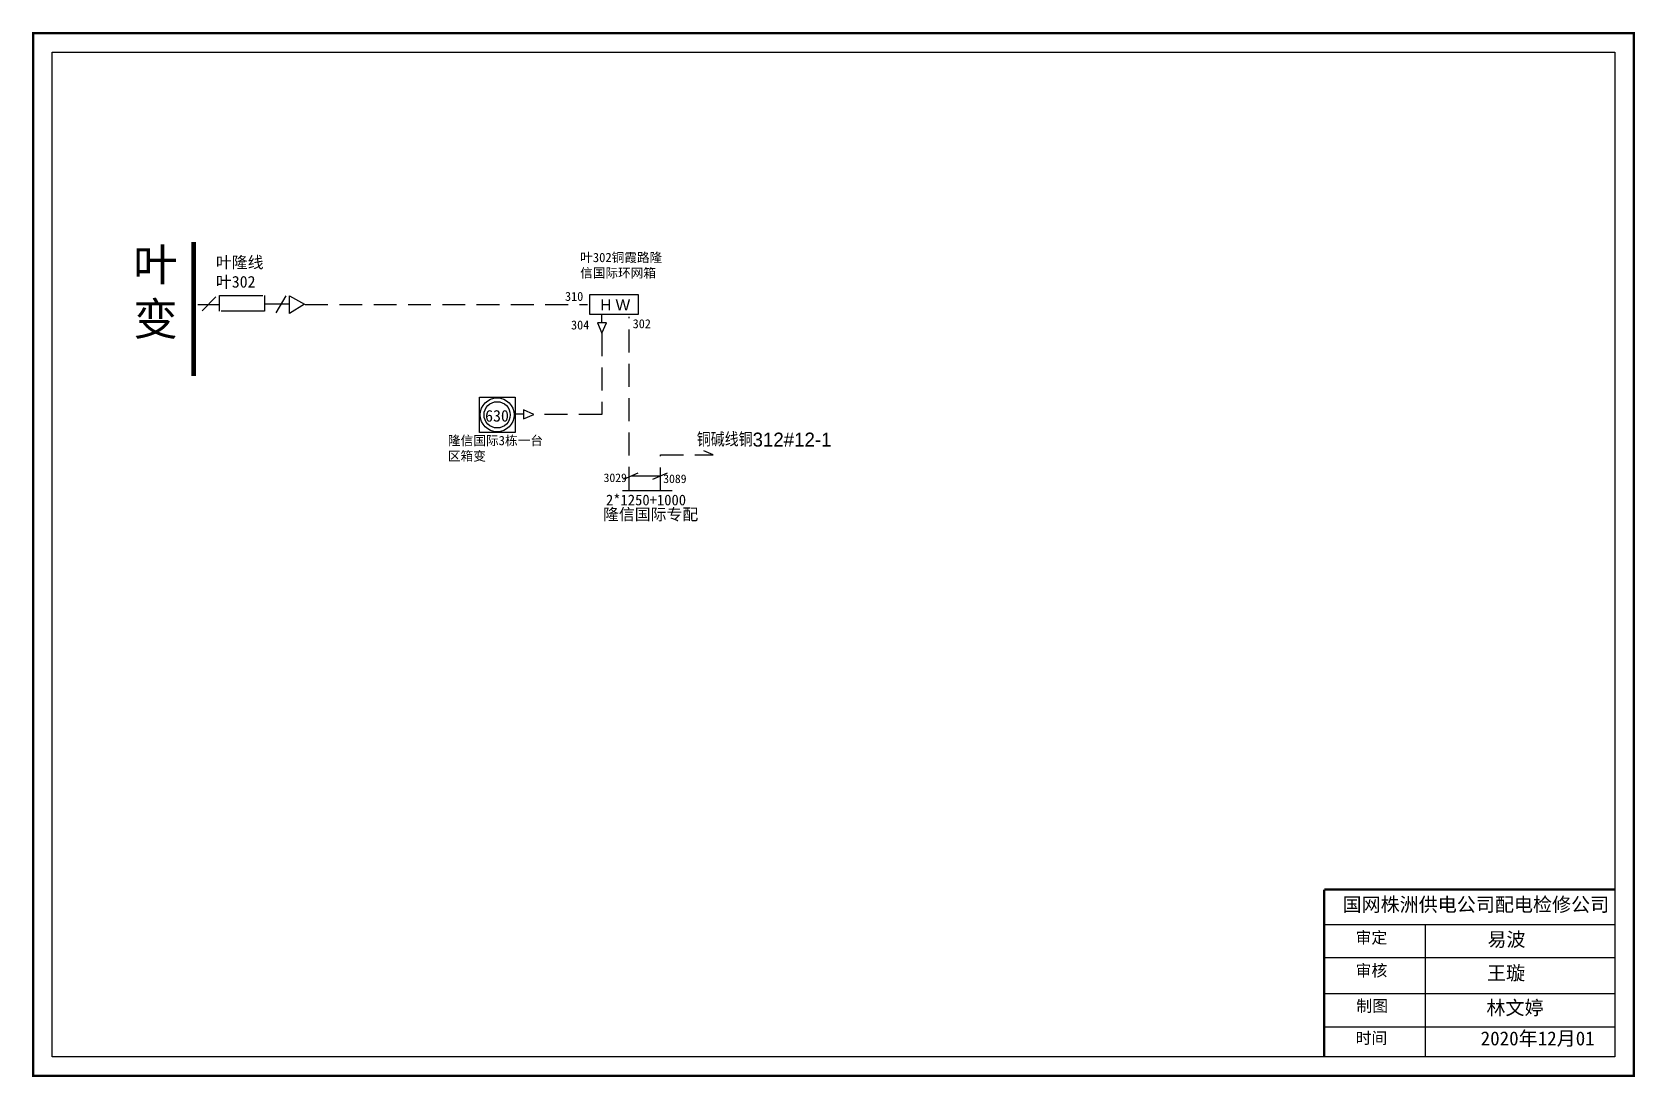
# Model space of a CAD drawing. Extents: x 0 to 344, y -1 to 224.
import ezdxf

# ---------------------------------------------------------------- set-up
doc = ezdxf.new("R2010")
doc.units = 0
doc.header["$LTSCALE"] = 0.774411
doc.linetypes.add('ACAD_ISO02W100', pattern=[15, 12, -3])
doc.linetypes.add('DASHED2', pattern=[9.525, 6.35, -3.175])
doc.layers.get('0').update_dxf_attribs({"linetype": 'CONTINUOUS'})
doc.styles.add('hztxt_txtstyle_0.00_0_0', font='', dxfattribs={"bigfont": 'hztxt.shx'})
doc.styles.add('hztxt_txtstyle_1.99_0_0', font='', dxfattribs={"height": 1.9941, "bigfont": 'hztxt.shx'})
doc.styles.add('hztxt_txtstyle_3.00_0_0', font='', dxfattribs={"height": 3, "bigfont": 'hztxt.shx'})
doc.styles.get("Standard").update_dxf_attribs({"font": '', "height": 2.5})
doc.styles.add('字体', font='', dxfattribs={"height": 2.5})
doc.styles.add('黑体_txtstyle_0.00_0_0', font='simhei.ttf')
doc.styles.add('黑体_txtstyle_2.50_0_0', font='simhei.ttf', dxfattribs={"height": 2.5})
doc.styles.get('hztxt_txtstyle_0.00_0_0').set_extended_font_data('hztxt')
doc.styles.get('hztxt_txtstyle_1.99_0_0').set_extended_font_data('hztxt')
doc.styles.get('hztxt_txtstyle_3.00_0_0').set_extended_font_data('hztxt')
doc.styles.get('Standard').set_extended_font_data('SimSun')
doc.styles.get('字体').set_extended_font_data('KaiTi_GB2312')

msp = doc.modelspace()

# ---------------------------------------------------------------- linework, layer by layer
at = {"linetype": 'Continuous'}
for p, q in [((39.13, 166.96), (36.14, 163.96)), ((49.58, 165.41), (54.84, 165.41)), ((52.04, 163.54), (54.23, 167.17)), ((54.95, 163.39), (54.95, 167.16)), ((54.95, 167.16), (58.18, 165.35)), ((58.18, 165.35), (54.95, 163.39)), ((121.09, 161.36), (122.03, 159.13)), ((123.03, 161.36), (121.09, 161.36)), ((122.03, 159.13), (123.03, 161.36)), ((107.47, 141.7), (105.24, 142.7)), ((105.24, 142.7), (105.24, 140.76)), ((105.24, 140.76), (107.47, 141.7)), ((145.95, 133.04), (144, 133.89)), ((277.35, 32.1), (339.71, 32.1)), ((298.99, 32.09), (298.99, 3.76)), ((277.35, 25), (339.71, 25)), ((277.35, 17.25), (339.71, 17.25)), ((277.35, 10.14), (339.71, 10.14))]:
    msp.add_line(p, q, dxfattribs=at)
at = {"linetype": 'ACAD_ISO02W100'}
for p, q in [((39.89, 165.24), (35.21, 165.24)), ((122.06, 161.36), (122.06, 163.15)), ((105.24, 141.73), (103.43, 141.74))]:
    msp.add_line(p, q, dxfattribs=at)
at = {"linetype": 'DASHED2'}
for p, q in [((58.27, 165.31), (118.99, 165.31)), ((127.96, 125.5), (127.96, 162.63)), ((122.03, 159.13), (122.03, 141.7)), ((122.03, 141.7), (107.47, 141.7)), ((134.68, 125.37), (134.68, 133.04)), ((134.68, 133.04), (145.95, 133.04))]:
    msp.add_line(p, q, dxfattribs=at)
at = {"color": 0, "linetype": 'Continuous'}
for p, q in [((126.75, 127.77), (129.86, 129.15)), ((128.38, 128.49), (134.66, 128.49)), ((133.03, 127.75), (136.15, 129.13)), ((126.48, 125.35), (137.17, 125.35))]:
    msp.add_line(p, q, dxfattribs=at)
at = {"linetype": 'Continuous', "const_width": 0.5}
msp.add_lwpolyline([(-0.15, 223.58), (343.83, 223.58), (343.83, -0.39), (-0.15, -0.39)], close=True, dxfattribs=at)
at = {"linetype": 'Continuous'}
for points in [[(3.9, 219.53), (339.78, 219.53), (339.78, 3.66), (3.9, 3.66)], [(119.45, 167.48), (129.84, 167.48), (129.84, 163.15), (119.45, 163.15)]]:
    msp.add_lwpolyline(points, close=True, dxfattribs=at)
for points, const_width in [([(34.34, 178.73), (34.36, 149.91)], 1), ([(277.31, 39.61), (277.31, 3.88)], 0.5), ([(277.35, 39.61), (339.71, 39.61)], 0.5)]:
    msp.add_lwpolyline(points, dxfattribs=dict(at, const_width=const_width))
at = {"linetype": 'ACAD_ISO02W100'}
msp.add_lwpolyline([(49.57, 167.24), (49.57, 163.9), (39.89, 163.9), (39.89, 167.24)], close=True, dxfattribs=at)
at = {"color": 0}
msp.add_lwpolyline([(95.75, 145.39), (103.43, 145.39), (103.43, 137.78), (95.75, 137.78)], close=True, dxfattribs=at)
for radius in [3.63, 2.82]:
    msp.add_circle((99.55, 141.6), radius, dxfattribs=at)

# ---------------------------------------------------------------- texts
at = {"color": 0, "linetype": 'Continuous', "style": '黑体_txtstyle_2.50_0_0'}
msp.add_text('630', height=2.5, dxfattribs=at).set_placement((96.97, 140.14))
at = {"linetype": 'Continuous', "attachment_point": 1, "style": '字体'}
for s, insert, char_height, width in [('{\\fSimSun|b0|i0|c134|p2;叶\\f\uffbfﾬￌﾣﾤ_GB2312|b0|i0|c134|p49; \\P\\fSimSun|b0|i0|c134|p2;变}', (21.37, 177.37), 7, 46.6545), ('{\\fSimSun|b0|i0|c134|p2;叶隆线\\P叶302}', (39.11, 175.6), 2.5, 22.8827), ('国网株洲供电公司配电检修公司', (281.24, 37.9), 3, 57.7401), ('{\\fSimSun|b0|i0|c134|p2;易波}', (312.38, 30.41), 3, 23.4615), ('王璇', (312.29, 23.19), 3, 23.4615), ('林文婷', (312.16, 15.71), 3, 23.4615), ('2020年12月01', (310.92, 9.14), 3, 28.8613)]:
    msp.add_mtext(s, dxfattribs=dict(at, insert=insert, char_height=char_height, width=width))
at = {"attachment_point": 1}
for s, insert, char_height, width, style in [('{\\fSimSun|b0|i0|c134|p2;叶302铜霞路隆信国际环网箱}', (117.4, 176.4), 1.989, 18.3663, 'hztxt_txtstyle_1.99_0_0'), ('{\\fSimSun|b0|i0|c134|p2;310}', (114.14, 168), 1.92, 5.0331, 'hztxt_txtstyle_0.00_0_0'), ('{\\fSimSun|b0|i0|c134|p2;302}', (128.68, 162.13), 1.92, 5.0331, 'hztxt_txtstyle_0.00_0_0'), ('{\\fSimSun|b0|i0|c134|p2;304}', (115.43, 161.86), 1.92, 5.0331, 'hztxt_txtstyle_0.00_0_0'), ('{\\fSimSun|b0|i0|c134|p2;隆信国际3栋一台区箱变}', (88.96, 137.08), 2, 23.0604, '黑体_txtstyle_0.00_0_0')]:
    msp.add_mtext(s, dxfattribs=dict(at, insert=insert, char_height=char_height, width=width, style=style))
at = {"linetype": 'DASHED2', "insert": (121.71, 166.4), "char_height": 2.3678, "width": 7.8343, "attachment_point": 1, "style": 'hztxt_txtstyle_0.00_0_0'}
msp.add_mtext('{\\fArial|b0|i0|c0|p32;H W}', dxfattribs=at)
at = {"color": 1, "linetype": 'Continuous', "lineweight": 0, "ltscale": 1.423075, "true_color": 0xff0000, "insert": (142.45, 137.78), "char_height": 3, "attachment_point": 1, "style": 'hztxt_txtstyle_3.00_0_0'}
msp.add_mtext('铜碱线铜312#12-1', dxfattribs=at)
at = {"attachment_point": 1}
for s, insert, char_height, width in [('3029', (122.43, 129), 1.84, 3.8702), ('3089', (135.25, 128.78), 1.84, 3.8702), ('2*1250+1000', (122.94, 124.46), 2.3, 4.8377)]:
    msp.add_mtext(s, dxfattribs=dict(at, insert=insert, char_height=char_height, width=width))
at = {"color": 7, "insert": (122.3, 121.47), "char_height": 2.5, "width": 21.4609, "attachment_point": 1, "style": '字体'}
msp.add_mtext('{\\fSimSun|b0|i0|c134|p2;隆信国际专配}', dxfattribs=at)
at = {"linetype": 'Continuous', "char_height": 2.5, "width": 23.4615, "attachment_point": 1}
for s, insert in [('审定', (284.04, 30.54)), ('审核', (284.04, 23.48)), ('制图', (284.2, 15.86)), ('时间', (284.04, 8.97))]:
    msp.add_mtext(s, dxfattribs=dict(at, insert=insert))

doc.saveas('drawing.dxf')
